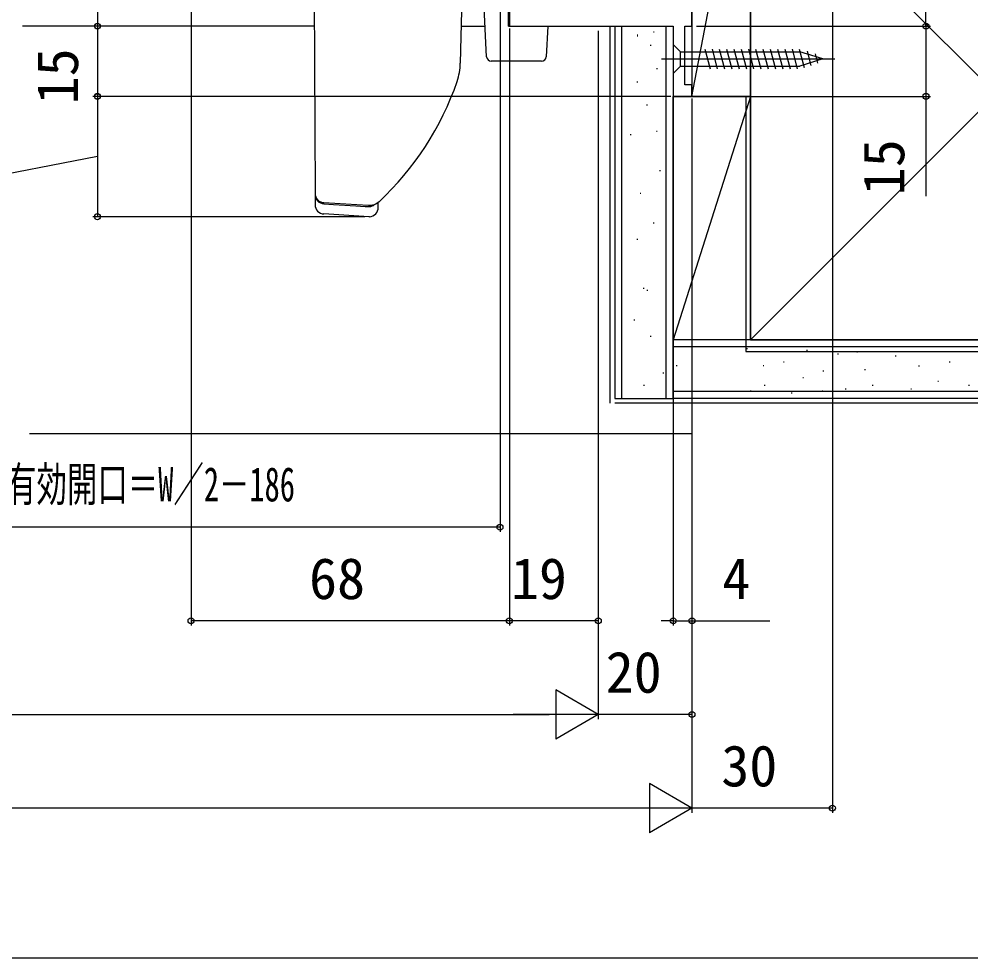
# Model space of a CAD drawing. Units: millimetres, scale not verified. Extents: x -525 to 525, y -783 to 779.
# Drawn here: x 116.2 to 319.6, y -782.7 to -582.2 of the extents above; entities that cross this region are included whole.
import ezdxf
from ezdxf.enums import TextEntityAlignment as Align

# ---------------------------------------------------------------- set-up
doc = ezdxf.new("R2010")
doc.units = ezdxf.units.MM
doc.header["$LTSCALE"] = 4
for name, color, linetype in [('0-2_YKK_11', 7, 'Continuous'), ('0-4_YKK_12', 2, 'Continuous'), ('0-5_YKK_13', 4, 'Continuous'), ('0-7_YKK_D', 6, 'Continuous'), ('0-8_YKK_ZWAK', 7, 'Continuous'), ('0-9_YSS_K', 3, 'Continuous'), ('0-A_YSS_KE', 3, 'Continuous')]:
    doc.layers.add(name, color=color, linetype=linetype)
doc.styles.add('ＭＳ ゴシック', font='')
doc.styles.get('ＭＳ ゴシック').set_extended_font_data('MS Gothic')

msp = doc.modelspace()

# ---------------------------------------------------------------- linework, layer by layer
at = {"layer": '0-2_YKK_11'}
msp.add_lwpolyline([(221, -578.9), (221, -583.7), (256, -583.7), (256, -598.7), (260, -598.7), (260, -596.2), (258.5, -596.2), (258.5, -583.7), (260, -583.7), (260, -533.7), (290, -533.7), (290, -531.2), (270, -531.2)], dxfattribs=at)
at = {"layer": '0-4_YKK_12'}
for p, q in [((179.33, -583.7), (117, -583.7)), ((210.689, -583.7), (215.798, -583.7))]:
    msp.add_line(p, q, dxfattribs=at)
at = {"layer": '0-5_YKK_13'}
for p, q in [((179.285, -574.4), (179.5, -619.438)), ((210.871, -576.075), (210.5, -591.585)), ((216.141, -590.252), (215.51, -578.2)), ((220.8, -583.7), (229.195, -583.7)), ((229.195, -583.7), (228.852, -590.252)), ((256, -587.6), (257.55, -589.15)), ((257.55, -589.15), (283.084, -589.15)), ((262.745, -588.6), (263.871, -592.8)), ((264.298, -588.6), (265.424, -592.8)), ((265.851, -588.6), (266.977, -592.8)), ((267.404, -588.6), (268.529, -592.8)), ((268.957, -588.6), (270.082, -592.8)), ((270.51, -588.6), (271.635, -592.8)), ((272.063, -588.6), (273.188, -592.8)), ((273.616, -588.6), (274.741, -592.8)), ((275.169, -588.6), (276.294, -592.8)), ((276.722, -588.6), (277.847, -592.8)), ((278.275, -588.6), (279.4, -592.8)), ((279.827, -588.6), (280.953, -592.8)), ((281.38, -588.6), (282.506, -592.8)), ((282.933, -588.6), (283.989, -592.542)), ((288, -590.7), (283.084, -589.15)), ((284.608, -589.054), (285.421, -592.09)), ((286.304, -589.589), (286.853, -591.639)), ((227.853, -591.2), (217.14, -591.2)), ((253.5, -590.7), (290.5, -590.7)), ((288, -590.7), (283.084, -592.25)), ((288, -590.7), (283.084, -592.25)), ((257.55, -592.25), (283.084, -592.25)), ((209.623, -596.126), (209.621, -596.132)), ((179.5, -619.431), (179.5, -619.592)), ((179.5, -619.438), (179.5, -619.592)), ((179.5, -619.592), (179.5, -621.815)), ((181.378, -621.437), (181.378, -621.436)), ((181.384, -621.647), (181.422, -621.65)), ((190.924, -622.021), (190.924, -622.021)), ((193, -622.396), (193, -621.357)), ((193.164, -621.215), (193.161, -621.218)), ((193.168, -621.211), (193.164, -621.215))]:
    msp.add_line(p, q, dxfattribs=at)
for points in [[(220.8, -583.7), (220.8, -578.2), (215.51, -578.2)], [(256, -587.6), (256, -593.8), (257.55, -592.25), (257.55, -589.15)], [(181.378, -621.436), (181.235, -621.422), (181.094, -621.398), (180.955, -621.364), (180.818, -621.32), (180.685, -621.266), (180.556, -621.203), (180.432, -621.13), (180.314, -621.049), (180.201, -620.96), (180.096, -620.863), (179.997, -620.759), (179.907, -620.647), (179.824, -620.53), (179.75, -620.407), (179.685, -620.279), (179.631, -620.146)], [(190.924, -622.021), (188.41, -621.867), (181.378, -621.437)], [(181.422, -621.65), (183.418, -621.77), (188.198, -622.058)], [(188.198, -622.058), (190.194, -622.181), (191, -622.23)], [(192.873, -621.452), (192.525, -621.675), (192.144, -621.841), (191.748, -621.959), (191.338, -622.018), (190.924, -622.021)], [(193.161, -621.218), (192.893, -621.441), (192.603, -621.629), (192.292, -621.783), (191.963, -621.901), (191.624, -621.98), (191.278, -622.019), (190.927, -622.018)], [(191, -622.23), (191.007, -622.23), (191.116, -622.223)], [(191.122, -624.393), (191, -624.4), (181.378, -623.812)]]:
    msp.add_lwpolyline(points, dxfattribs=at)
for centre, radius, start, end in [((198.5, -591.585), 12, 340.86823, 0), ((217.14, -590.2), 1, 183, 270), ((227.853, -590.2), 1, 270, 357), ((149.372, -574.543), 64, 313.1812, 340.86823), ((181.498, -619.436), 1.998, 180.04335, 266.55079), ((181.5, -619.651), 2, 180, 266.6605), ((181.5, -621.815), 2, 180, 266.5), ((191, -620.227), 2, 273.32286, 307.57296), ((191, -622.396), 2, 273.5, 0)]:
    msp.add_arc(centre, radius, start, end, dxfattribs=at)
at = {"layer": '0-7_YKK_D'}
for p, q in [((133, -453.7), (133, -583.7)), ((290, -534.2), (290, -751.7)), ((310, -583.7), (310, -533.7)), ((219, -555.874), (219, -691.7)), ((153, -574.4), (153, -711.7)), ((152.247, -583.7), (132, -583.7)), ((178.33, -583.7), (132, -583.7)), ((133, -583.7), (133, -598.7)), ((221, -584.2), (221, -711.7)), ((221, -584.2), (221, -711.7)), ((240, -584.7), (240, -731.7)), ((240, -584.7), (240, -731.7)), ((240, -584.7), (240, -711.7)), ((261, -583.7), (311, -583.7)), ((261, -583.7), (311, -583.7)), ((255.5, -598.7), (132, -598.7)), ((255.5, -598.7), (132, -598.7)), ((133, -598.7), (133, -624.393)), ((256, -599.2), (256, -711.7)), ((260, -599.15), (260, -751.7)), ((260, -599.15), (260, -751.7)), ((260, -599.15), (260, -731.7)), ((260, -599.15), (260, -711.7)), ((260.5, -598.7), (311, -598.7)), ((190.122, -624.393), (132, -624.393)), ((219, -690.7), (90, -690.7)), ((221, -710.7), (153, -710.7)), ((240, -710.7), (221, -710.7)), ((256, -710.7), (253.45, -710.7)), ((256, -710.7), (260, -710.7)), ((260, -710.7), (276.668, -710.7)), ((240, -730.7), (230.907, -725.45)), ((230.907, -725.45), (230.907, -735.95)), ((-229.5, -730.7), (229.5, -730.7)), ((240, -730.7), (221.813, -730.7)), ((240, -730.7), (230.907, -735.95)), ((260, -730.7), (240, -730.7)), ((260, -750.7), (250.907, -745.45)), ((250.907, -745.45), (250.907, -755.95)), ((249.5, -750.7), (-249.5, -750.7)), ((260, -750.7), (241.813, -750.7)), ((260, -750.7), (250.907, -755.95)), ((290, -750.7), (260, -750.7))]:
    msp.add_line(p, q, dxfattribs=at)
for points in [[(310, -583.7), (310, -598.7), (310, -619.977)], [(133, -611.546), (78.678, -622.047), (78.678, -705.797)]]:
    msp.add_lwpolyline(points, dxfattribs=at)
for centre, radius in [((133, -583.7), 0.637), ((133, -583.7), 0.6), ((310, -583.7), 0.637), ((310, -583.7), 0.637), ((133, -598.7), 0.637), ((133, -598.7), 0.6), ((310, -598.7), 0.637), ((133, -624.393), 0.637), ((219, -690.7), 0.637), ((153, -710.7), 0.637), ((221, -710.7), 0.637), ((221, -710.7), 0.637), ((240, -710.7), 0.637), ((256, -710.7), 0.637), ((260, -710.7), 0.637), ((260, -730.7), 0.637), ((290, -750.7), 0.637)]:
    msp.add_circle(centre, radius, dxfattribs=at)
at = {"layer": '0-8_YKK_ZWAK'}
msp.add_lwpolyline([(-525, -782.7), (525, -782.7), (525, 747.3)], dxfattribs=at)
at = {"layer": '0-9_YSS_K'}
for p, q in [((260, -598.7), (272.5, -533.7)), ((272.5, -650.699), (377.5, -545.699)), ((272.5, -545.699), (377.5, -650.699)), ((242.5, -664.198), (242.5, -583.7)), ((245, -663.198), (245, -583.698)), ((248.271, -585.584), (248.471, -585.584)), ((251.768, -584.885), (251.968, -584.885)), ((254.5, -663.198), (254.5, -583.698)), ((248.271, -585.752), (248.471, -585.752)), ((251.069, -587.77), (251.269, -587.77)), ((252.467, -592.746), (252.667, -592.746)), ((248.213, -595.615), (248.413, -595.615)), ((272.5, -598.7), (256, -598.7)), ((256, -650.7), (256, -598.7)), ((272.5, -598.7), (256, -650.7)), ((272.5, -650.7), (272.5, -598.7)), ((250.311, -600.511), (250.511, -600.511)), ((246.814, -606.805), (247.014, -606.805)), ((252.409, -606.105), (252.609, -606.105)), ((253.108, -614.498), (253.308, -614.498)), ((248.912, -619.393), (249.112, -619.393)), ((251.71, -625.687), (251.91, -625.687)), ((248.213, -629.184), (248.413, -629.184)), ((249.612, -639.675), (249.812, -639.675)), ((250.588, -640.176), (250.388, -640.176)), ((247.79, -646.47), (247.59, -646.47)), ((251.287, -649.967), (251.087, -649.967)), ((272.5, -650.7), (255.997, -650.7)), ((450, -652.199), (256, -652.199)), ((271.684, -652.529), (271.884, -652.529)), ((284.481, -652.918), (284.681, -652.918)), ((291.108, -653.698), (291.308, -653.698)), ((295.199, -653.265), (295.399, -653.265)), ((303.44, -654.089), (303.64, -654.089)), ((256.617, -656.147), (256.817, -656.147)), ((275.192, -656.147), (275.392, -656.147)), ((279.54, -655.413), (279.74, -655.413)), ((308.385, -656.237), (308.585, -656.237)), ((314.979, -655.413), (315.179, -655.413)), ((253.808, -657.77), (254.008, -657.77)), ((283.661, -658.71), (283.861, -658.71)), ((287.989, -657.316), (288.189, -657.316)), ((296.847, -657.061), (297.047, -657.061)), ((249.888, -660.457), (249.688, -660.457)), ((275.419, -660.358), (275.619, -660.358)), ((298.495, -660.358), (298.695, -660.358)), ((312.506, -659.534), (312.706, -659.534)), ((319.099, -660.358), (319.299, -660.358)), ((450, -661.699), (256, -661.699)), ((272.463, -661.604), (272.663, -661.604)), ((281.188, -662.006), (281.388, -662.006)), ((287.8, -661.604), (288, -661.604)), ((292.726, -661.182), (292.926, -661.182)), ((306.737, -661.182), (306.937, -661.182)), ((450, -664.198), (243.5, -664.198)), ((260, -663.2), (260, -670.7)), ((118.5, -670.7), (260, -670.7))]:
    msp.add_line(p, q, dxfattribs=at)
msp.add_lwpolyline([(272.5, -598.7), (272.5, -533.7), (260, -533.7), (260, -598.7)], close=True, dxfattribs=at)
at = {"layer": '0-A_YSS_KE'}
for p, q in [((243.5, -583.698), (243.5, -663.198)), ((256, -584.885), (256, -663.198)), ((271.5, -598.7), (271.5, -653.199)), ((450, -650.699), (256, -650.699)), ((256, -663.199), (256, -650.699)), ((271.5, -653.199), (450, -653.199)), ((243.5, -663.198), (256, -663.198)), ((450, -663.199), (256, -663.199))]:
    msp.add_line(p, q, dxfattribs=at)
msp.add_lwpolyline([(377.5, -545.699), (272.5, -545.699), (272.5, -650.699), (377.5, -650.699)], dxfattribs=at)

# ---------------------------------------------------------------- texts
at = {"layer": '0-7_YKK_D', "style": 'ＭＳ ゴシック'}
for p in [(131.5, -600.405), (308, -619.818)]:
    msp.add_text('15', height=8.798, rotation=90, dxfattribs=at).set_placement(p, align=Align.BOTTOM_LEFT)
at = {"layer": '0-7_YKK_D', "style": 'ＭＳ ゴシック', "width": 0.65}
msp.add_text('内障子有効開口＝W／2－186', height=7.331, dxfattribs=at).set_placement((93.987, -687.393), align=Align.BOTTOM_LEFT)
at = {"layer": '0-7_YKK_D', "style": 'ＭＳ ゴシック'}
for s, p in [('68', (178.205, -708.7)), ('19', (221.33, -708.7)), ('4', (266.486, -708.7)), ('20', (241.571, -728.7)), ('30', (266.273, -748.7))]:
    msp.add_text(s, height=8.798, dxfattribs=at).set_placement(p, align=Align.BOTTOM_LEFT)

doc.saveas('drawing.dxf')
